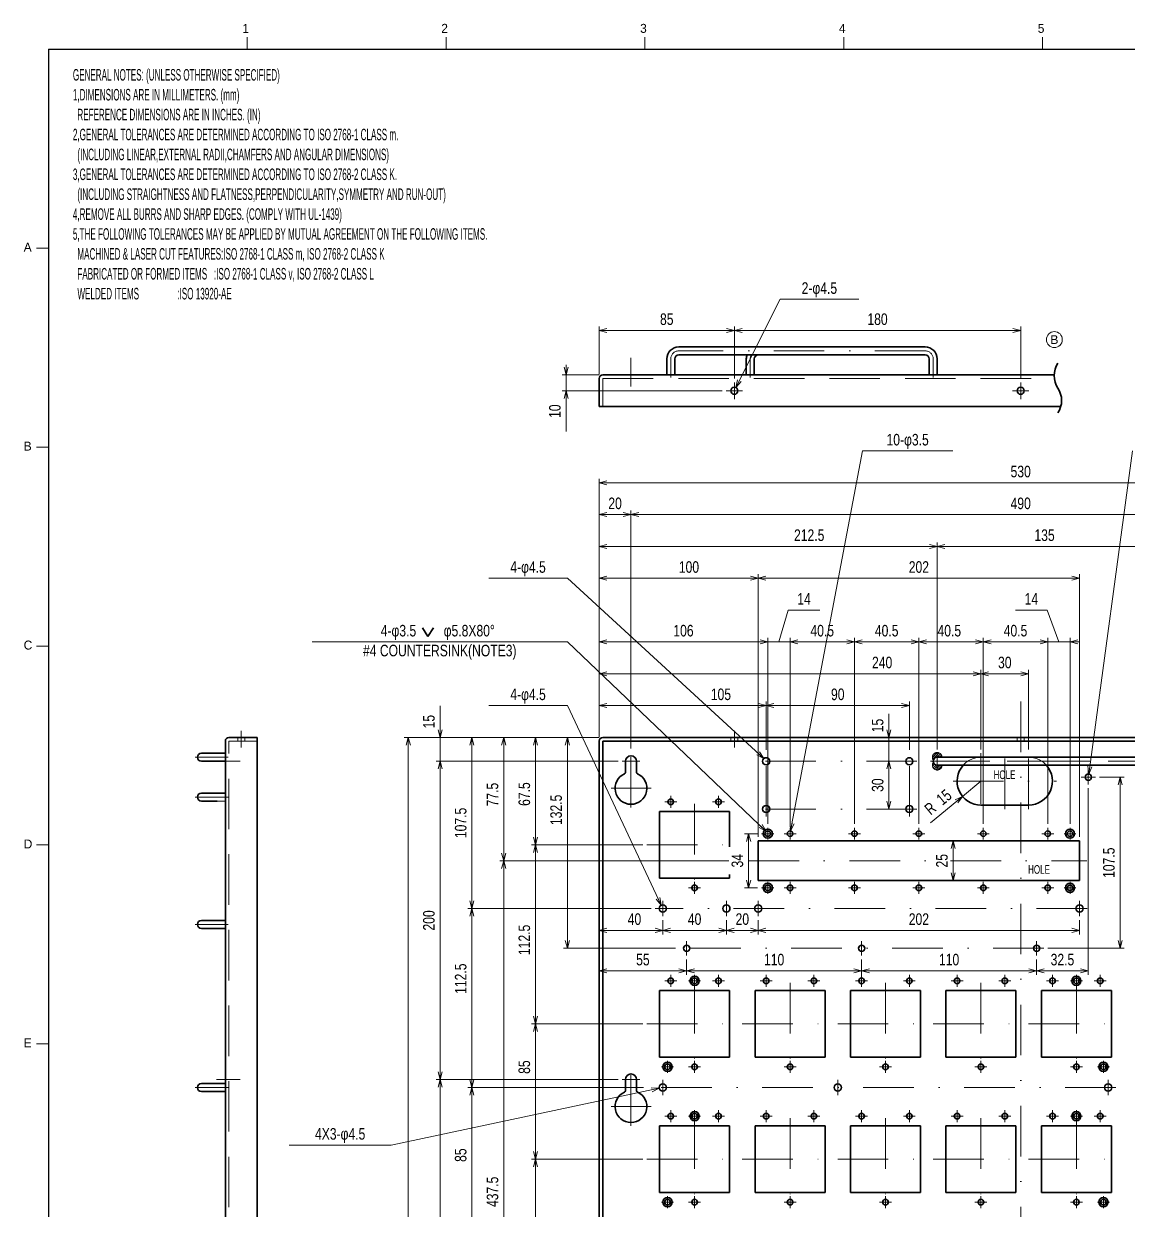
# Model space of a CAD drawing. Header units: millimetres. Extents: x 10 to 832, y 7 to 590.
# Drawn here: x 29.3 to 307.1, y 292.2 to 590.4 of the extents above; entities that cross this region are included whole.
import ezdxf
from ezdxf.enums import TextEntityAlignment as Align

# ---------------------------------------------------------------- set-up
doc = ezdxf.new("R2010")
doc.units = ezdxf.units.MM
for name, pattern in [('DASHDOT', [25.3, 12.7, -6.3, 0, -6.3]), ('DASHED', [19, 12.7, -6.3]), ('DIVIDE', [31.6, 12.7, -6.3, 0, -6.3, 0, -6.3])]:
    doc.linetypes.add(name, pattern=pattern)
for name, color, linetype in [('GR1_02', 7, 'Continuous'), ('GR1_04', 7, 'Continuous'), ('GR1_05', 7, 'Continuous'), ('GR1_13', 7, 'Continuous'), ('GR1_16', 7, 'Continuous'), ('図面枠B6M', 7, 'Continuous')]:
    doc.layers.add(name, color=color, linetype=linetype)
doc.styles.add('HG丸ｺﾞｼｯｸM-PRO', font='')
doc.styles.get('HG丸ｺﾞｼｯｸM-PRO').set_extended_font_data('HG丸ｺﾞｼｯｸM-PRO')

# ---------------------------------------------------------------- blocks, each defined once
blk = doc.blocks.new('BLKF023')
at = {"layer": '図面枠B6M', "color": 4, "linetype": 'Continuous', "lineweight": 13}
for p, q in [((85.5, 587), (85.5, 584)), ((135.5, 587), (135.5, 584)), ((185.5, 587), (185.5, 584)), ((235.5, 587), (235.5, 584)), ((285.5, 587), (285.5, 584)), ((32.5, 534), (35.5, 534)), ((32.5, 484), (35.5, 484)), ((32.5, 434), (35.5, 434)), ((32.5, 384), (35.5, 384)), ((32.5, 334), (35.5, 334))]:
    blk.add_line(p, q, dxfattribs=at)
at = {"layer": '図面枠B6M', "color": 2, "linetype": 'Continuous', "lineweight": 25}
for q in [(35.5, 15), (831.5, 584)]:
    blk.add_line((35.5, 584), q, dxfattribs=at)
at = {"layer": '図面枠B6M', "color": 4, "linetype": 'Continuous', "lineweight": 13, "style": 'HG丸ｺﾞｼｯｸM-PRO'}
for s, width, p in [('1', 1.003994, (84.29, 587.45)), ('2', 1.003994, (134.3, 587.45)), ('3', 1.003994, (184.29, 587.45)), ('4', 1.003994, (234.29, 587.45)), ('5', 1.003994, (284.29, 587.45)), ('A', 1.002405, (29.29, 532.45)), ('B', 1.004704, (29.29, 482.45)), ('C', 1.001214, (29.29, 432.45)), ('D', 1.002334, (29.29, 382.45)), ('E', 1.001589, (29.29, 332.45))]:
    blk.add_text(s, height=2.25, dxfattribs=dict(at, width=width)).set_placement(p, align=Align.BOTTOM_LEFT)
blk = doc.blocks.new('BLKF084')
at = {"layer": 'GR1_04', "color": 3, "linetype": 'Continuous', "lineweight": 35}
for p, q in [((80, 324.04), (74, 324.04)), ((74, 322.04), (80, 322.04))]:
    blk.add_line(p, q, dxfattribs=at)
blk.add_arc((74, 323.04), 1, 90, 270, dxfattribs=at)
blk = doc.blocks.new('BLKF083')
at = {"layer": 'GR1_04', "color": 4, "linetype": 'DASHDOT', "lineweight": 13}
blk.add_line((72.4, 323.04), (80.72, 323.04), dxfattribs=at)
at = {"layer": 'GR1_04', "color": 4, "linetype": 'DASHED', "lineweight": 13}
blk.add_line((80, 324.04), (80, 322.04), dxfattribs=at)
at = {"layer": 'GR1_04', "color": 3, "linetype": 'Continuous', "lineweight": 35}
blk.add_blockref('BLKF084', (0, 0), dxfattribs=at)
blk = doc.blocks.new('BLKF092')
at = {"layer": 'GR1_04', "color": 3, "linetype": 'Continuous', "lineweight": 35}
for p, q in [((80, 407.04), (74, 407.04)), ((74, 405.04), (80, 405.04))]:
    blk.add_line(p, q, dxfattribs=at)
blk.add_arc((74, 406.04), 1, 90, 270, dxfattribs=at)
blk = doc.blocks.new('BLKF091')
at = {"layer": 'GR1_04', "color": 4, "linetype": 'DASHDOT', "lineweight": 13}
blk.add_line((72.4, 406.04), (80.72, 406.04), dxfattribs=at)
at = {"layer": 'GR1_04', "color": 4, "linetype": 'DASHED', "lineweight": 13}
blk.add_line((80, 407.04), (80, 405.04), dxfattribs=at)
at = {"layer": 'GR1_04', "color": 3, "linetype": 'Continuous', "lineweight": 35}
blk.add_blockref('BLKF092', (0, 0), dxfattribs=at)
blk = doc.blocks.new('BLKF100')
at = {"layer": 'GR1_02', "color": 3, "linetype": 'Continuous', "lineweight": 35}
for p, q in [((174, 159.96), (174, 410.12)), ((174.92, 411.04), (385.08, 411.04)), ((174.92, 159.96), (174.92, 410.12)), ((385.08, 410.12), (174.92, 410.12)), ((385.08, 410.12), (385.08, 159.96)), ((386, 159.96), (386, 410.12)), ((385.08, 159.96), (174.92, 159.96)), ((174.92, 159.04), (385.08, 159.04))]:
    blk.add_line(p, q, dxfattribs=at)
at = {"layer": 'GR1_02', "color": 4, "linetype": 'DASHDOT', "lineweight": 13}
for p, q in [((184.2, 245.04), (179.8, 245.04)), ((182, 242.84), (182, 247.24)), ((380.2, 245.04), (375.8, 245.04)), ((378, 242.84), (378, 247.24)), ((182, 162.84), (182, 167.24)), ((378, 162.84), (378, 167.24)), ((184.2, 165.04), (179.8, 165.04)), ((380.2, 165.04), (375.8, 165.04))]:
    blk.add_line(p, q, dxfattribs=at)
at = {"layer": 'GR1_02', "color": 3, "linetype": 'Continuous', "lineweight": 35}
for centre in [(182, 245.04), (378, 245.04), (182, 165.04), (378, 165.04)]:
    blk.add_circle(centre, 1.4, dxfattribs=at)
for centre, start, end in [((174.92, 410.12), 90, 180), ((385.08, 410.12), 0, 90), ((174.92, 159.96), 180, 270), ((385.08, 159.96), 270, 0)]:
    blk.add_arc(centre, 0.92, start, end, dxfattribs=at)
blk = doc.blocks.new('BLKF101')
at = {"layer": 'GR1_02', "color": 3, "linetype": 'Continuous', "lineweight": 35}
for p, q in [((80, 410.12), (80, 159.96)), ((88, 411.04), (80.92, 411.04)), ((88, 159.04), (88, 411.04)), ((88, 159.04), (80.92, 159.04))]:
    blk.add_line(p, q, dxfattribs=at)
at = {"layer": 'GR1_02', "color": 4, "linetype": 'DASHED', "lineweight": 13}
for p, q in [((88, 410.12), (80.92, 410.12)), ((80.92, 159.96), (80.92, 410.12)), ((88, 159.96), (80.92, 159.96))]:
    blk.add_line(p, q, dxfattribs=at)
at = {"layer": 'GR1_02', "color": 4, "linetype": 'DASHDOT', "lineweight": 13}
for p, q in [((77.8, 405.04), (83.72, 405.04)), ((77.8, 325.04), (83.72, 325.04)), ((77.8, 245.04), (83.72, 245.04)), ((77.8, 165.04), (83.72, 165.04))]:
    blk.add_line(p, q, dxfattribs=at)
at = {"layer": 'GR1_02', "color": 3, "linetype": 'Continuous', "lineweight": 35}
for centre, start, end in [((80.92, 410.12), 90, 180), ((80.92, 159.96), 180, 270)]:
    blk.add_arc(centre, 0.92, start, end, dxfattribs=at)
blk = doc.blocks.new('BLKF119')
at = {"layer": 'GR1_02', "color": 4, "linetype": 'DASHED', "lineweight": 13}
blk.add_line((282, 406.04), (270, 406.04), dxfattribs=at)
at = {"layer": 'GR1_02', "color": 3, "linetype": 'Continuous', "lineweight": 35}
blk.add_line((282, 394.04), (270, 394.04), dxfattribs=at)
at = {"layer": 'GR1_02', "color": 4, "linetype": 'DASHED', "lineweight": 13}
for centre, start, end in [((270, 400.04), 90, 138.1897), ((282, 400.04), 41.8103, 90)]:
    blk.add_arc(centre, 6, start, end, dxfattribs=at)
at = {"layer": 'GR1_02', "color": 3, "linetype": 'Continuous', "lineweight": 35}
for centre, start, end in [((270, 400.04), 138.1897, 270), ((282, 400.04), 270, 41.8103)]:
    blk.add_arc(centre, 6, start, end, dxfattribs=at)
blk = doc.blocks.new('BLKF131')
at = {"layer": 'GR1_04', "color": 3, "linetype": 'Continuous', "lineweight": 35}
for p, q in [((80, 397.04), (74, 397.04)), ((74, 395.04), (77.96, 395.04))]:
    blk.add_line(p, q, dxfattribs=at)
at = {"layer": 'GR1_04', "color": 4, "linetype": 'DASHED', "lineweight": 13}
blk.add_line((77.96, 395.04), (80, 395.04), dxfattribs=at)
at = {"layer": 'GR1_04', "color": 3, "linetype": 'Continuous', "lineweight": 35}
blk.add_arc((74, 396.04), 1, 90, 270, dxfattribs=at)
blk = doc.blocks.new('BLKF130')
at = {"layer": 'GR1_04', "color": 4, "linetype": 'DASHED', "lineweight": 13}
blk.add_line((80, 397.04), (80, 395.04), dxfattribs=at)
at = {"layer": 'GR1_04', "color": 4, "linetype": 'DASHDOT', "lineweight": 13}
blk.add_line((72.4, 396.04), (80.72, 396.04), dxfattribs=at)
at = {"layer": 'GR1_04', "color": 3, "linetype": 'Continuous', "lineweight": 35}
blk.add_blockref('BLKF131', (0, 0), dxfattribs=at)
blk = doc.blocks.new('BLKF133')
at = {"layer": 'GR1_04', "color": 3, "linetype": 'Continuous', "lineweight": 35}
for p, q in [((80, 365.04), (74, 365.04)), ((74, 363.04), (80, 363.04))]:
    blk.add_line(p, q, dxfattribs=at)
blk.add_arc((74, 364.04), 1, 90, 270, dxfattribs=at)
blk = doc.blocks.new('BLKF132')
at = {"layer": 'GR1_04', "color": 4, "linetype": 'DASHDOT', "lineweight": 13}
blk.add_line((72.4, 364.04), (80.72, 364.04), dxfattribs=at)
at = {"layer": 'GR1_04', "color": 4, "linetype": 'DASHED', "lineweight": 13}
blk.add_line((80, 365.04), (80, 363.04), dxfattribs=at)
at = {"layer": 'GR1_04', "color": 3, "linetype": 'Continuous', "lineweight": 35}
blk.add_blockref('BLKF133', (0, 0), dxfattribs=at)
blk = doc.blocks.new('BLKF147')
at = {"layer": 'GR1_02', "color": 4, "linetype": 'DASHDOT', "lineweight": 13}
for p, q in [((182, 393.41), (182, 407.24)), ((184.2, 405.04), (179.8, 405.04)), ((177.05, 398.24), (187.08, 398.24))]:
    blk.add_line(p, q, dxfattribs=at)
at = {"layer": 'GR1_02', "color": 3, "linetype": 'Continuous', "lineweight": 35}
for p, q in [((180.6, 405.04), (180.6, 402.25)), ((183.4, 405.04), (183.4, 402.25))]:
    blk.add_line(p, q, dxfattribs=at)
for centre, radius, start, end in [((182, 405.04), 1.4, 0, 180), ((182, 398.24), 4, 114.1477, 65.8523), ((180.2, 402.25), 0.4, 294.1477, 0), ((183.8, 402.25), 0.4, 180, 245.8523)]:
    blk.add_arc(centre, radius, start, end, dxfattribs=at)
blk = doc.blocks.new('BLKF148')
at = {"layer": 'GR1_02', "color": 4, "linetype": 'DASHDOT', "lineweight": 13}
for p, q in [((182, 313.41), (182, 327.24)), ((184.2, 325.04), (179.8, 325.04)), ((177.05, 318.24), (187.08, 318.24))]:
    blk.add_line(p, q, dxfattribs=at)
at = {"layer": 'GR1_02', "color": 3, "linetype": 'Continuous', "lineweight": 35}
for p, q in [((180.6, 325.04), (180.6, 322.25)), ((183.4, 325.04), (183.4, 322.25))]:
    blk.add_line(p, q, dxfattribs=at)
for centre, radius, start, end in [((182, 325.04), 1.4, 0, 180), ((180.2, 322.25), 0.4, 294.1477, 0), ((183.8, 322.25), 0.4, 180, 245.8523), ((182, 318.24), 4, 114.1477, 65.8523)]:
    blk.add_arc(centre, radius, start, end, dxfattribs=at)
blk = doc.blocks.new('BLKF150')
at = {"layer": 'GR1_04', "color": 3, "linetype": 'Continuous', "lineweight": 35}
for p, q in [((313, 406.04), (259, 406.04)), ((259, 404.04), (313, 404.04))]:
    blk.add_line(p, q, dxfattribs=at)
for centre, start, end in [((259, 405.04), 90, 270), ((313, 405.04), 270, 90)]:
    blk.add_arc(centre, 1, start, end, dxfattribs=at)
blk = doc.blocks.new('BLKF202')
at = {"layer": 'GR1_02', "color": 3, "linetype": 'Continuous', "lineweight": 35}
for p, q in [((189.2, 375.64), (189.2, 392.44)), ((189.2, 392.44), (206.8, 392.44)), ((206.8, 383.5), (206.8, 392.44)), ((206.8, 375.64), (206.8, 376.58)), ((189.2, 375.64), (206.8, 375.64))]:
    blk.add_line(p, q, dxfattribs=at)
blk = doc.blocks.new('BLKF203')
at = {"layer": 'GR1_02', "color": 3, "linetype": 'Continuous', "lineweight": 35}
for p, q in [((214, 385.04), (294.8, 385.04)), ((214, 375.04), (214, 385.04)), ((294.8, 385.04), (294.8, 375.04)), ((214, 375.04), (294.8, 375.04))]:
    blk.add_line(p, q, dxfattribs=at)
blk = doc.blocks.new('BLKF204')
at = {"layer": 'GR1_02', "color": 3, "linetype": 'Continuous', "lineweight": 35}
for p, q in [((189.2, 330.64), (189.2, 347.44)), ((189.2, 347.44), (206.8, 347.44)), ((206.8, 330.64), (206.8, 347.44)), ((189.2, 330.64), (206.8, 330.64))]:
    blk.add_line(p, q, dxfattribs=at)
blk = doc.blocks.new('BLKF205')
at = {"layer": 'GR1_02', "color": 3, "linetype": 'Continuous', "lineweight": 35}
for p, q in [((213.2, 330.64), (213.2, 347.44)), ((213.2, 347.44), (230.8, 347.44)), ((230.8, 330.64), (230.8, 347.44)), ((213.2, 330.64), (230.8, 330.64))]:
    blk.add_line(p, q, dxfattribs=at)
blk = doc.blocks.new('BLKF206')
at = {"layer": 'GR1_02', "color": 3, "linetype": 'Continuous', "lineweight": 35}
for p, q in [((237.2, 330.64), (237.2, 347.44)), ((237.2, 347.44), (254.8, 347.44)), ((254.8, 330.64), (254.8, 347.44)), ((237.2, 330.64), (254.8, 330.64))]:
    blk.add_line(p, q, dxfattribs=at)
blk = doc.blocks.new('BLKF207')
at = {"layer": 'GR1_02', "color": 3, "linetype": 'Continuous', "lineweight": 35}
for p, q in [((261.2, 330.64), (261.2, 347.44)), ((261.2, 347.44), (278.8, 347.44)), ((278.8, 330.64), (278.8, 347.44)), ((261.2, 330.64), (278.8, 330.64))]:
    blk.add_line(p, q, dxfattribs=at)
blk = doc.blocks.new('BLKF208')
at = {"layer": 'GR1_02', "color": 3, "linetype": 'Continuous', "lineweight": 35}
for p, q in [((285.2, 330.64), (285.2, 347.44)), ((285.2, 347.44), (302.8, 347.44)), ((302.8, 330.64), (302.8, 347.44)), ((285.2, 330.64), (302.8, 330.64))]:
    blk.add_line(p, q, dxfattribs=at)
blk = doc.blocks.new('BLKF209')
at = {"layer": 'GR1_02', "color": 3, "linetype": 'Continuous', "lineweight": 35}
for p, q in [((189.2, 296.64), (189.2, 313.44)), ((189.2, 313.44), (206.8, 313.44)), ((206.8, 296.64), (206.8, 313.44)), ((189.2, 296.64), (206.8, 296.64))]:
    blk.add_line(p, q, dxfattribs=at)
blk = doc.blocks.new('BLKF210')
at = {"layer": 'GR1_02', "color": 3, "linetype": 'Continuous', "lineweight": 35}
for p, q in [((213.2, 296.64), (213.2, 313.44)), ((213.2, 313.44), (230.8, 313.44)), ((230.8, 296.64), (230.8, 313.44)), ((213.2, 296.64), (230.8, 296.64))]:
    blk.add_line(p, q, dxfattribs=at)
blk = doc.blocks.new('BLKF211')
at = {"layer": 'GR1_02', "color": 3, "linetype": 'Continuous', "lineweight": 35}
for p, q in [((237.2, 296.64), (237.2, 313.44)), ((237.2, 313.44), (254.8, 313.44)), ((254.8, 296.64), (254.8, 313.44)), ((237.2, 296.64), (254.8, 296.64))]:
    blk.add_line(p, q, dxfattribs=at)
blk = doc.blocks.new('BLKF212')
at = {"layer": 'GR1_02', "color": 3, "linetype": 'Continuous', "lineweight": 35}
for p, q in [((261.2, 296.64), (261.2, 313.44)), ((261.2, 313.44), (278.8, 313.44)), ((278.8, 296.64), (278.8, 313.44)), ((261.2, 296.64), (278.8, 296.64))]:
    blk.add_line(p, q, dxfattribs=at)
blk = doc.blocks.new('BLKF213')
at = {"layer": 'GR1_02', "color": 3, "linetype": 'Continuous', "lineweight": 35}
for p, q in [((285.2, 296.64), (285.2, 313.44)), ((285.2, 313.44), (302.8, 313.44)), ((302.8, 296.64), (302.8, 313.44)), ((285.2, 296.64), (302.8, 296.64))]:
    blk.add_line(p, q, dxfattribs=at)
blk = doc.blocks.new('FXTIP_ARROW_S')
at = {"color": 0, "linetype": 'Continuous', "lineweight": -2}
for q in [(-1, 0), (-0.97, 0.26), (-0.97, -0.26)]:
    blk.add_line((0, 0), q, dxfattribs=at)
blk = doc.blocks.new('FXTIP_ARROW_E')
at = {"color": 0, "linetype": 'Continuous', "lineweight": -2}
for q in [(-1, 0), (-0.97, 0.26), (-0.97, -0.26)]:
    blk.add_line((0, 0), q, dxfattribs=at)
blk = doc.blocks.new('BLKF260')
at = {"layer": 'GR1_02', "color": 4, "linetype": 'DASHDOT', "lineweight": 13}
for p, q in [((182, 506.44), (182, 499.23)), ((210.08, 498.17), (205.92, 498.17)), ((208, 500.25), (208, 496.09)), ((282.08, 498.17), (277.92, 498.17)), ((280, 500.25), (280, 496.09))]:
    blk.add_line(p, q, dxfattribs=at)
at = {"layer": 'GR1_02', "color": 3, "linetype": 'Continuous', "lineweight": 35}
for p, q in [((174, 501.25), (174, 494.17)), ((174.92, 502.17), (288.4, 502.17)), ((174, 494.17), (290.06, 494.17))]:
    blk.add_line(p, q, dxfattribs=at)
at = {"layer": 'GR1_02', "color": 4, "linetype": 'DASHED', "lineweight": 13}
for q in [(174.92, 494.17), (288.44, 501.25)]:
    blk.add_line((174.92, 501.25), q, dxfattribs=at)
at = {"layer": 'GR1_02', "color": 3, "linetype": 'Continuous', "lineweight": 35}
for centre in [(208, 498.17), (280, 498.17)]:
    blk.add_circle(centre, 0.9, dxfattribs=at)
blk.add_arc((174.92, 501.25), 0.92, 90, 180, dxfattribs=at)
blk = doc.blocks.new('BLKF261')
at = {"layer": 'GR1_05', "color": 4, "linetype": 'Continuous', "lineweight": 13}
blk.add_circle((288.47, 511.02), 2, dxfattribs=at)
at = {"layer": 'GR1_05', "color": 4, "linetype": 'Continuous', "lineweight": 13, "style": 'HG丸ｺﾞｼｯｸM-PRO', "width": 1.04272}
blk.add_text('B', height=2.18, rotation=360, dxfattribs=at).set_placement((288.47, 511.02), align=Align.MIDDLE_CENTER)
blk = doc.blocks.new('BLKF267')
at = {"layer": 'GR1_02', "color": 3, "linetype": 'Continuous', "lineweight": 35}
for p, q in [((194, 509.17), (256, 509.17)), ((194, 507.17), (256, 507.17)), ((191, 502.17), (191, 506.17)), ((193, 502.17), (193, 506.17)), ((257, 506.17), (257, 502.17)), ((259, 506.18), (259, 502.17)), ((193, 502.17), (191, 502.17)), ((259, 502.17), (257, 502.17))]:
    blk.add_line(p, q, dxfattribs=at)
blk = doc.blocks.new('BLKF266')
at = {"layer": 'GR1_02', "color": 4, "linetype": 'DASHDOT', "lineweight": 13}
for p, q in [((256, 508.17), (194, 508.17)), ((192, 501.53), (192, 506.17)), ((258, 506.17), (258, 501.53))]:
    blk.add_line(p, q, dxfattribs=at)
at = {"layer": 'GR1_02', "color": 3, "linetype": 'Continuous', "lineweight": 35}
for centre, radius, start, end in [((194, 506.17), 3, 90, 180), ((194, 506.17), 1, 90, 180), ((256, 506.17), 3, 0, 90), ((256, 506.17), 1, 0, 90)]:
    blk.add_arc(centre, radius, start, end, dxfattribs=at)
at = {"layer": 'GR1_02', "color": 4, "linetype": 'DASHDOT', "lineweight": 13}
for centre, start, end in [((194, 506.17), 90, 180), ((256, 506.17), 0, 90)]:
    blk.add_arc(centre, 2, start, end, dxfattribs=at)
at = {"layer": 'GR1_02', "color": 3, "linetype": 'Continuous', "lineweight": 35}
blk.add_blockref('BLKF267', (0, 0), dxfattribs=at)
blk = doc.blocks.new('BLKF269')
at = {"layer": 'GR1_02', "color": 3, "linetype": 'Continuous', "lineweight": 35}
for p, q in [((211, 502.17), (211, 506.17)), ((213, 502.17), (213, 506.17)), ((213, 502.17), (211, 502.17))]:
    blk.add_line(p, q, dxfattribs=at)
blk = doc.blocks.new('BLKF268')
at = {"layer": 'GR1_02', "color": 4, "linetype": 'DASHDOT', "lineweight": 13}
blk.add_line((212, 501.53), (212, 506.17), dxfattribs=at)
at = {"layer": 'GR1_02', "color": 3, "linetype": 'Continuous', "lineweight": 35}
for radius, start in [(3, 160.5288), (1, 90)]:
    blk.add_arc((214, 506.17), radius, start, 180, dxfattribs=at)
at = {"layer": 'GR1_02', "color": 4, "linetype": 'DASHDOT', "lineweight": 13}
blk.add_arc((214, 506.17), 2, 150, 180, dxfattribs=at)
at = {"layer": 'GR1_02', "color": 3, "linetype": 'Continuous', "lineweight": 35}
blk.add_blockref('BLKF269', (0, 0), dxfattribs=at)

msp = doc.modelspace()

# ---------------------------------------------------------------- hatches: boundary and pattern name
at = {"layer": 'GR1_13', "linetype": 'DIVIDE', "lineweight": 13}
h = msp.add_hatch(dxfattribs=at)
h.set_pattern_fill('_USER', color=4, scale=0.4, angle=45, style=0, pattern_type=0)
h.set_pattern_definition([(45, (0, 0), (-0.2828427, 0.2828427), [])])
edge = h.paths.add_edge_path(flags=0)
edge.add_arc((259, 404.04), 1.2, 143.1301, 360)
edge.add_line((260.2, 404.04), (259, 404.04))
edge.add_arc((259, 405.04), 1, 196.2602, 270, ccw=False)
edge = h.paths.add_edge_path(flags=0)
edge.add_arc((259, 406.04), 1.2, 0, 216.8699, ccw=False)
edge.add_line((260.2, 406.04), (259, 406.04))
edge.add_arc((259, 405.04), 1, 90, 163.7398)

# ---------------------------------------------------------------- linework, layer by layer
at = {"layer": 'GR1_02', "color": 4, "linetype": 'DASHDOT', "lineweight": 13}
for p, q in [((280, 420.04), (280, 236.64)), ((280, 420.04), (280, 236.64)), ((84, 408.5), (84, 412.66)), ((208, 408.5), (208, 412.66)), ((216, 391.14), (216, 406.94)), ((252, 391.14), (252, 406.94)), ((270, 407.04), (270, 393.04)), ((276, 393.04), (276, 407.04)), ((282, 393.04), (282, 407.04)), ((253.9, 405.04), (214.1, 405.04)), ((297, 399.24), (297, 402.84)), ((263, 400.04), (289, 400.04)), ((298.8, 401.04), (295.2, 401.04)), ((193.5, 394.84), (190.5, 394.84)), ((192, 393.34), (192, 396.34)), ((198, 394.34), (198, 374.74)), ((205.5, 394.84), (202.5, 394.84)), ((204, 393.34), (204, 396.34)), ((253.9, 393.04), (214.1, 393.04)), ((216.4, 385.34), (216.4, 388.34)), ((222, 385.34), (222, 388.34)), ((238.2, 385.34), (238.2, 388.34)), ((254.4, 385.34), (254.4, 388.34)), ((270.6, 385.34), (270.6, 388.34)), ((286.8, 385.34), (286.8, 388.34)), ((292.4, 385.34), (292.4, 388.34)), ((217.9, 386.84), (214.8, 386.84)), ((223.5, 386.84), (220.5, 386.84)), ((239.7, 386.84), (236.7, 386.84)), ((255.9, 386.84), (252.9, 386.84)), ((272.1, 386.84), (269.1, 386.84)), ((288.3, 386.84), (285.3, 386.84)), ((293.9, 386.84), (290.9, 386.84)), ((186, 384.04), (210, 384.04)), ((211.58, 380.04), (296.63, 380.04)), ((199.5, 373.24), (196.5, 373.24)), ((198, 371.74), (198, 374.74)), ((217.9, 373.24), (214.8, 373.24)), ((216.4, 371.74), (216.4, 374.74)), ((223.5, 373.24), (220.5, 373.24)), ((222, 371.74), (222, 374.74)), ((239.7, 373.24), (236.7, 373.24)), ((238.2, 371.74), (238.2, 374.74)), ((255.9, 373.24), (252.9, 373.24)), ((254.4, 371.74), (254.4, 374.74)), ((272.1, 373.24), (269.1, 373.24)), ((270.6, 371.74), (270.6, 374.74)), ((288.3, 373.24), (285.3, 373.24)), ((286.8, 371.74), (286.8, 374.74)), ((293.9, 373.24), (290.9, 373.24)), ((292.4, 371.74), (292.4, 374.74)), ((190, 366.14), (190, 369.94)), ((206, 366.14), (206, 369.94)), ((214, 366.14), (214, 369.94)), ((294.8, 366.14), (294.8, 369.94)), ((296.7, 368.04), (188.1, 368.04)), ((285.8, 358.04), (194.2, 358.04)), ((196, 356.24), (196, 359.84)), ((240, 356.24), (240, 359.84)), ((284, 356.24), (284, 359.84)), ((193.5, 349.84), (190.5, 349.84)), ((192, 348.34), (192, 351.34)), ((199.5, 349.84), (196.5, 349.84)), ((198, 348.34), (198, 351.34)), ((198, 349.34), (198, 329.74)), ((205.5, 349.84), (202.5, 349.84)), ((204, 348.34), (204, 351.34)), ((217.5, 349.84), (214.5, 349.84)), ((216, 348.34), (216, 351.34)), ((222, 349.34), (222, 329.74)), ((229.5, 349.84), (226.5, 349.84)), ((228, 348.34), (228, 351.34)), ((241.5, 349.84), (238.5, 349.84)), ((240, 348.34), (240, 351.34)), ((246, 349.34), (246, 329.74)), ((253.5, 349.84), (250.5, 349.84)), ((252, 348.34), (252, 351.34)), ((265.5, 349.84), (262.5, 349.84)), ((264, 348.34), (264, 351.34)), ((270, 349.34), (270, 329.74)), ((277.5, 349.84), (274.5, 349.84)), ((276, 348.34), (276, 351.34)), ((289.5, 349.84), (286.5, 349.84)), ((288, 348.34), (288, 351.34)), ((295.5, 349.84), (292.5, 349.84)), ((294, 348.34), (294, 351.34)), ((294, 349.34), (294, 329.74)), ((301.5, 349.84), (298.5, 349.84)), ((300, 348.34), (300, 351.34)), ((186, 339.04), (210, 339.04)), ((210, 339.04), (234, 339.04)), ((234, 339.04), (258, 339.04)), ((258, 339.04), (282, 339.04)), ((282, 339.04), (306, 339.04)), ((192.7, 328.24), (189.7, 328.24)), ((191.2, 326.74), (191.2, 329.74)), ((199.5, 328.24), (196.5, 328.24)), ((198, 326.74), (198, 329.74)), ((223.5, 328.24), (220.5, 328.24)), ((222, 326.74), (222, 329.74)), ((247.5, 328.24), (244.5, 328.24)), ((246, 326.74), (246, 329.74)), ((271.5, 328.24), (268.5, 328.24)), ((270, 326.74), (270, 329.74)), ((295.5, 328.24), (292.5, 328.24)), ((294, 326.74), (294, 329.74)), ((302.3, 328.24), (299.3, 328.24)), ((300.8, 326.74), (300.8, 329.74)), ((303.9, 323.04), (185.9, 323.04)), ((190, 321.14), (190, 324.94)), ((234, 321.14), (234, 324.94)), ((302, 321.14), (302, 324.94)), ((192, 314.34), (192, 317.34)), ((198, 314.34), (198, 317.34)), ((204, 314.34), (204, 317.34)), ((216, 314.34), (216, 317.34)), ((228, 314.34), (228, 317.34)), ((240, 314.34), (240, 317.34)), ((252, 314.34), (252, 317.34)), ((264, 314.34), (264, 317.34)), ((276, 314.34), (276, 317.34)), ((288, 314.34), (288, 317.34)), ((294, 314.34), (294, 317.34)), ((300, 314.34), (300, 317.34)), ((193.5, 315.84), (190.5, 315.84)), ((199.5, 315.84), (196.5, 315.84)), ((198, 315.34), (198, 295.74)), ((205.5, 315.84), (202.5, 315.84)), ((217.5, 315.84), (214.5, 315.84)), ((222, 315.34), (222, 295.74)), ((229.5, 315.84), (226.5, 315.84)), ((241.5, 315.84), (238.5, 315.84)), ((246, 315.34), (246, 295.74)), ((253.5, 315.84), (250.5, 315.84)), ((265.5, 315.84), (262.5, 315.84)), ((270, 315.34), (270, 295.74)), ((277.5, 315.84), (274.5, 315.84)), ((289.5, 315.84), (286.5, 315.84)), ((295.5, 315.84), (292.5, 315.84)), ((294, 315.34), (294, 295.74)), ((301.5, 315.84), (298.5, 315.84)), ((186, 305.04), (210, 305.04)), ((210, 305.04), (234, 305.04)), ((234, 305.04), (258, 305.04)), ((258, 305.04), (282, 305.04)), ((282, 305.04), (306, 305.04)), ((191.2, 292.74), (191.2, 295.74)), ((198, 292.74), (198, 295.74)), ((222, 292.74), (222, 295.74)), ((246, 292.74), (246, 295.74)), ((270, 292.74), (270, 295.74)), ((294, 292.74), (294, 295.74)), ((300.8, 292.74), (300.8, 295.74)), ((192.7, 294.24), (189.7, 294.24)), ((199.5, 294.24), (196.5, 294.24)), ((223.5, 294.24), (220.5, 294.24)), ((247.5, 294.24), (244.5, 294.24)), ((271.5, 294.24), (268.5, 294.24)), ((295.5, 294.24), (292.5, 294.24)), ((302.3, 294.24), (299.3, 294.24))]:
    msp.add_line(p, q, dxfattribs=at)
at = {"layer": 'GR1_02', "color": 4, "linetype": 'DASHED', "lineweight": 13}
for p, q in [((83.1, 411.04), (83.1, 410.12)), ((84.9, 411.04), (84.9, 410.12)), ((207.1, 411.04), (207.1, 410.12)), ((208.9, 411.04), (208.9, 410.12)), ((279.1, 411.04), (279.1, 410.12)), ((280.9, 411.04), (280.9, 410.12))]:
    msp.add_line(p, q, dxfattribs=at)
at = {"layer": 'GR1_02', "color": 3, "linetype": 'Continuous', "lineweight": 35}
for centre, radius in [((216, 405.04), 0.9), ((252, 405.04), 0.9), ((297, 401.04), 0.8), ((192, 394.84), 0.7), ((204, 394.84), 0.7), ((216, 393.04), 0.9), ((252, 393.04), 0.9), ((216.4, 386.84), 1.16), ((292.4, 386.84), 1.16), ((216.4, 386.84), 0.7), ((222, 386.84), 0.7), ((238.2, 386.84), 0.7), ((254.4, 386.84), 0.7), ((270.6, 386.84), 0.7), ((286.8, 386.84), 0.7), ((292.4, 386.84), 0.7), ((198, 373.24), 0.7), ((216.4, 373.24), 1.16), ((216.4, 373.24), 0.7), ((222, 373.24), 0.7), ((238.2, 373.24), 0.7), ((254.4, 373.24), 0.7), ((270.6, 373.24), 0.7), ((286.8, 373.24), 0.7), ((292.4, 373.24), 1.16), ((292.4, 373.24), 0.7), ((190, 368.04), 0.9), ((206, 368.04), 0.9), ((214, 368.04), 0.9), ((294.8, 368.04), 0.9), ((196, 358.04), 0.8), ((240, 358.04), 0.8), ((284, 358.04), 0.8), ((192, 349.84), 0.7), ((198, 349.84), 1.16), ((198, 349.84), 0.7), ((204, 349.84), 0.7), ((216, 349.84), 0.7), ((228, 349.84), 0.7), ((240, 349.84), 0.7), ((252, 349.84), 0.7), ((264, 349.84), 0.7), ((276, 349.84), 0.7), ((288, 349.84), 0.7), ((294, 349.84), 1.16), ((294, 349.84), 0.7), ((300, 349.84), 0.7), ((191.2, 328.24), 1.16), ((191.2, 328.24), 0.7), ((198, 328.24), 0.7), ((222, 328.24), 0.7), ((246, 328.24), 0.7), ((270, 328.24), 0.7), ((294, 328.24), 0.7), ((300.8, 328.24), 1.16), ((300.8, 328.24), 0.7), ((190, 323.04), 0.9), ((234, 323.04), 0.9), ((302, 323.04), 0.9), ((192, 315.84), 0.7), ((198, 315.84), 1.16), ((198, 315.84), 0.7), ((204, 315.84), 0.7), ((216, 315.84), 0.7), ((228, 315.84), 0.7), ((240, 315.84), 0.7), ((252, 315.84), 0.7), ((264, 315.84), 0.7), ((276, 315.84), 0.7), ((288, 315.84), 0.7), ((294, 315.84), 1.16), ((294, 315.84), 0.7), ((300, 315.84), 0.7), ((191.2, 294.24), 1.16), ((300.8, 294.24), 1.16), ((191.2, 294.24), 0.7), ((198, 294.24), 0.7), ((222, 294.24), 0.7), ((246, 294.24), 0.7), ((270, 294.24), 0.7), ((294, 294.24), 0.7), ((300.8, 294.24), 0.7)]:
    msp.add_circle(centre, radius, dxfattribs=at)
for centre, start, end in [((294.08, 501.96), 146.6015, 213.3985), ((284.6, 495.71), 326.6015, 33.3985)]:
    msp.add_arc(centre, 5.68, start, end, dxfattribs=at)
at = {"layer": 'GR1_04', "color": 4, "linetype": 'DASHDOT', "lineweight": 13}
for p, q in [((259, 403.04), (259, 407.04)), ((314.7, 405.04), (257.3, 405.04))]:
    msp.add_line(p, q, dxfattribs=at)
at = {"layer": 'GR1_13', "color": 4, "linetype": 'DIVIDE', "lineweight": 13}
for centre, start, end in [((259, 406.04), 360, 216.8699), ((259, 404.04), 143.1301, 360)]:
    msp.add_arc(centre, 1.2, start, end, dxfattribs=at)
at = {"layer": 'GR1_16', "color": 4, "linetype": 'Continuous', "lineweight": 13}
for p, q in [((208.4, 498.98), (219.5, 521.15)), ((219.5, 521.15), (239.26, 521.15)), ((174, 502.25), (174, 514.33)), ((174, 513.33), (208, 513.33)), ((208, 501.25), (208, 514.33)), ((208, 513.33), (280, 513.33)), ((280, 501.25), (280, 514.33)), ((165.68, 502.17), (165.68, 504.67)), ((173.92, 502.17), (164.68, 502.17)), ((165.68, 498.17), (165.68, 502.17)), ((204.92, 498.17), (164.68, 498.17)), ((165.68, 487.9), (165.68, 498.17)), ((222.15, 387.52), (240.21, 483.04)), ((240.21, 483.04), (262.93, 483.04)), ((297.11, 401.83), (308.11, 483.04)), ((174, 411.12), (174, 476.04)), ((174, 475.04), (386, 475.04)), ((174, 411.12), (174, 468.04)), ((174, 467.04), (182, 467.04)), ((182, 408.24), (182, 468.04)), ((182, 467.04), (378, 467.04)), ((174, 411.12), (174, 460.04)), ((259, 408.04), (259, 460.04)), ((174, 459.04), (259, 459.04)), ((259, 459.04), (313, 459.04)), ((166, 451.04), (146.24, 451.04)), ((215.42, 405.73), (166, 451.04)), ((174, 411.12), (174, 452.04)), ((174, 451.04), (214, 451.04)), ((214, 386.04), (214, 452.04)), ((214, 451.04), (294.8, 451.04)), ((294.8, 386.04), (294.8, 452.04)), ((219.2, 435.04), (221.57, 443.04)), ((221.57, 443.04), (229.49, 443.04)), ((286.65, 443.04), (278.73, 443.04)), ((289.6, 435.04), (286.65, 443.04)), ((174, 411.12), (174, 436.04)), ((216.4, 389.34), (216.4, 436.04)), ((222, 389.34), (222, 436.04)), ((238.2, 389.34), (238.2, 436.04)), ((254.4, 389.34), (254.4, 436.04)), ((270.6, 389.34), (270.6, 436.04)), ((286.8, 389.34), (286.8, 436.04)), ((292.4, 389.34), (292.4, 436.04)), ((166, 435.04), (101.84, 435.04)), ((216, 387.42), (166, 435.04)), ((174, 435.04), (216.4, 435.04)), ((216.4, 435.04), (222, 435.04)), ((222, 435.04), (238.2, 435.04)), ((238.2, 435.04), (254.4, 435.04)), ((254.4, 435.04), (270.6, 435.04)), ((270.6, 435.04), (286.8, 435.04)), ((286.8, 435.04), (292.4, 435.04)), ((292.4, 435.04), (294.9, 435.04)), ((174, 411.12), (174, 428.04)), ((174, 427.04), (270, 427.04)), ((270, 408.04), (270, 428.04)), ((270, 427.04), (282, 427.04)), ((282, 408.04), (282, 428.04)), ((134, 411.04), (134, 418.96)), ((166, 419.04), (146.24, 419.04)), ((189.62, 368.85), (166, 419.04)), ((174, 411.12), (174, 420.04)), ((174, 419.04), (216, 419.04)), ((216, 407.94), (216, 420.04)), ((216, 419.04), (252, 419.04)), ((252, 407.94), (252, 420.04)), ((246.85, 411.04), (246.85, 417)), ((173.92, 411.04), (125, 411.04)), ((126, 159.04), (126, 411.04)), ((173.92, 411.04), (133, 411.04)), ((134, 405.04), (134, 411.04)), ((173.92, 411.04), (141, 411.04)), ((142, 368.04), (142, 411.04)), ((173.92, 411.04), (149, 411.04)), ((150, 380.04), (150, 411.04)), ((173.92, 411.04), (157, 411.04)), ((158, 384.04), (158, 411.04)), ((173.92, 411.04), (165, 411.04)), ((166, 358.04), (166, 411.04)), ((246.85, 405.04), (246.85, 411.04)), ((178.8, 405.04), (133, 405.04)), ((134, 325.04), (134, 405.04)), ((246.85, 393.04), (246.85, 405.04)), ((265.37, 396.22), (270, 400.04)), ((299.8, 401.04), (306, 401.04)), ((305, 358.04), (305, 401.04)), ((297, 398.24), (297, 351.37)), ((265.37, 396.22), (257.35, 389.59)), ((213.8, 386.84), (210.58, 386.84)), ((211.58, 373.24), (211.58, 386.84)), ((263.01, 375.04), (263.01, 385.04)), ((185, 384.04), (157, 384.04)), ((158, 339.04), (158, 384.04)), ((206.58, 380.04), (149, 380.04)), ((150, 205.04), (150, 380.04)), ((213.8, 373.24), (210.58, 373.24)), ((187.1, 368.04), (141, 368.04)), ((142, 323.04), (142, 368.04)), ((190, 365.14), (190, 361.54)), ((206, 365.14), (206, 361.54)), ((214, 365.14), (214, 361.54)), ((294.8, 365.14), (294.8, 361.54)), ((174, 362.54), (190, 362.54)), ((190, 362.54), (206, 362.54)), ((206, 362.54), (214, 362.54)), ((214, 362.54), (294.8, 362.54)), ((193.2, 358.04), (165, 358.04)), ((286.8, 358.04), (306, 358.04)), ((196, 355.24), (196, 351.37)), ((240, 355.24), (240, 351.37)), ((284, 355.24), (284, 351.37)), ((174, 352.37), (196, 352.37)), ((196, 352.37), (240, 352.37)), ((240, 352.37), (284, 352.37)), ((284, 352.37), (297, 352.37)), ((185, 339.04), (157, 339.04)), ((158, 305.04), (158, 339.04)), ((189.12, 322.88), (121.71, 308.57)), ((178.8, 325.04), (133, 325.04)), ((134, 245.04), (134, 325.04)), ((185.11, 323.04), (141, 323.04)), ((142, 289.04), (142, 323.04)), ((121.71, 308.57), (96.03, 308.57)), ((185, 305.04), (157, 305.04)), ((158, 271.04), (158, 305.04))]:
    msp.add_line(p, q, dxfattribs=at)
at = {"layer": 'GR1_16', "color": 3, "linetype": 'Continuous', "lineweight": 35}
for p, q in [((129.57, 438.61), (130.94, 436.36)), ((130.94, 436.36), (132.32, 438.61))]:
    msp.add_line(p, q, dxfattribs=at)
at = {"layer": 'GR1_16', "color": 4, "linetype": 'DASHDOT', "lineweight": 13}
msp.add_line((323, 405.04), (257.3, 405.04), dxfattribs=at)

# ---------------------------------------------------------------- block references
at = {"layer": 'GR1_02', "color": 3, "linetype": 'DASHDOT', "lineweight": 13}
msp.add_blockref('BLKF266', (0, 0), dxfattribs=at)
at = {"layer": 'GR1_02', "color": 3, "linetype": 'Continuous', "lineweight": 35}
for name in ['BLKF268', 'BLKF100', 'BLKF147', 'BLKF202', 'BLKF203', 'BLKF204', 'BLKF205', 'BLKF206', 'BLKF207', 'BLKF208', 'BLKF148', 'BLKF209', 'BLKF210', 'BLKF211', 'BLKF212', 'BLKF213']:
    msp.add_blockref(name, (0, 0), dxfattribs=at)
at = {"layer": 'GR1_02', "color": 4, "linetype": 'Continuous', "lineweight": 13}
for name in ['BLKF260', 'BLKF101']:
    msp.add_blockref(name, (0, 0), dxfattribs=at)
at = {"layer": 'GR1_02', "color": 3, "linetype": 'DASHED', "lineweight": 13}
msp.add_blockref('BLKF119', (0, 0), dxfattribs=at)
at = {"layer": 'GR1_04', "color": 4, "linetype": 'DASHED', "lineweight": 13}
for name in ['BLKF091', 'BLKF130', 'BLKF132', 'BLKF083']:
    msp.add_blockref(name, (0, 0), dxfattribs=at)
at = {"layer": 'GR1_04', "color": 3, "linetype": 'Continuous', "lineweight": 35}
msp.add_blockref('BLKF150', (0, 0), dxfattribs=at)
at = {"layer": 'GR1_05', "color": 4, "linetype": 'Continuous', "lineweight": 13}
msp.add_blockref('BLKF261', (0, 0), dxfattribs=at)
at = {"layer": 'GR1_16', "color": 4, "linetype": 'Continuous', "lineweight": 13, "xscale": 2, "yscale": 2}
for name, p, rotation in [('FXTIP_ARROW_S', (174, 513.33), 180), ('FXTIP_ARROW_E', (208, 513.33), 360), ('FXTIP_ARROW_S', (208, 513.33), 180), ('FXTIP_ARROW_E', (280, 513.33), 360), ('FXTIP_ARROW_S', (165.68, 502.17), 270), ('FXTIP_ARROW_E', (165.68, 498.17), 90), ('FXTIP_ARROW_S', (208.4, 498.98), 243.4154415980867), ('FXTIP_ARROW_S', (174, 475.04), 180), ('FXTIP_ARROW_S', (174, 467.04), 180), ('FXTIP_ARROW_E', (182, 467.04), 360), ('FXTIP_ARROW_S', (182, 467.04), 180), ('FXTIP_ARROW_S', (174, 459.04), 180), ('FXTIP_ARROW_E', (259, 459.04), 360), ('FXTIP_ARROW_S', (259, 459.04), 180), ('FXTIP_ARROW_S', (174, 451.04), 180), ('FXTIP_ARROW_E', (214, 451.04), 360), ('FXTIP_ARROW_S', (214, 451.04), 180), ('FXTIP_ARROW_E', (294.8, 451.04), 360), ('FXTIP_ARROW_S', (174, 435.04), 180), ('FXTIP_ARROW_E', (216.4, 435.04), 360), ('FXTIP_ARROW_S', (222, 435.04), 180), ('FXTIP_ARROW_E', (238.2, 435.04), 360), ('FXTIP_ARROW_S', (238.2, 435.04), 180), ('FXTIP_ARROW_E', (254.4, 435.04), 360), ('FXTIP_ARROW_S', (254.4, 435.04), 180), ('FXTIP_ARROW_E', (270.6, 435.04), 360), ('FXTIP_ARROW_S', (270.6, 435.04), 180), ('FXTIP_ARROW_E', (286.8, 435.04), 360), ('FXTIP_ARROW_S', (292.4, 435.04), 180), ('FXTIP_ARROW_S', (174, 427.04), 180), ('FXTIP_ARROW_E', (270, 427.04), 360), ('FXTIP_ARROW_S', (270, 427.04), 180), ('FXTIP_ARROW_E', (282, 427.04), 360), ('FXTIP_ARROW_S', (174, 419.04), 180), ('FXTIP_ARROW_E', (216, 419.04), 360), ('FXTIP_ARROW_S', (216, 419.04), 180), ('FXTIP_ARROW_E', (252, 419.04), 360), ('FXTIP_ARROW_S', (134, 411.04), 270), ('FXTIP_ARROW_S', (246.85, 411.04), 270), ('FXTIP_ARROW_E', (126, 411.04), 90), ('FXTIP_ARROW_E', (142, 411.04), 90), ('FXTIP_ARROW_E', (150, 411.04), 90), ('FXTIP_ARROW_E', (158, 411.04), 90), ('FXTIP_ARROW_E', (166, 411.04), 90), ('FXTIP_ARROW_S', (215.42, 405.73), 317.4827268055143), ('FXTIP_ARROW_E', (134, 405.04), 90), ('FXTIP_ARROW_E', (246.85, 405.04), 90), ('FXTIP_ARROW_S', (297.11, 401.83), 262.2864321526731), ('FXTIP_ARROW_E', (305, 401.04), 90), ('FXTIP_ARROW_S', (246.85, 393.04), 270), ('FXTIP_ARROW_S', (265.37, 396.22), 39.55458309040373), ('FXTIP_ARROW_S', (216, 387.42), 316.3951642938171), ('FXTIP_ARROW_S', (222.15, 387.52), 259.2912689519613), ('FXTIP_ARROW_S', (158, 384.04), 270), ('FXTIP_ARROW_E', (211.58, 386.84), 90), ('FXTIP_ARROW_E', (263.01, 385.04), 90), ('FXTIP_ARROW_S', (150, 380.04), 270), ('FXTIP_ARROW_E', (158, 384.04), 90), ('FXTIP_ARROW_E', (150, 380.04), 90), ('FXTIP_ARROW_S', (263.01, 375.04), 270), ('FXTIP_ARROW_S', (211.58, 373.24), 270), ('FXTIP_ARROW_S', (142, 368.04), 270), ('FXTIP_ARROW_S', (189.62, 368.85), 295.2012579701484), ('FXTIP_ARROW_E', (142, 368.04), 90), ('FXTIP_ARROW_S', (174, 362.54), 180), ('FXTIP_ARROW_E', (190, 362.54), 360), ('FXTIP_ARROW_S', (190, 362.54), 180), ('FXTIP_ARROW_E', (206, 362.54), 360), ('FXTIP_ARROW_S', (206, 362.54), 180), ('FXTIP_ARROW_E', (214, 362.54), 360), ('FXTIP_ARROW_S', (214, 362.54), 180), ('FXTIP_ARROW_E', (294.8, 362.54), 360), ('FXTIP_ARROW_S', (166, 358.04), 270), ('FXTIP_ARROW_S', (305, 358.04), 270), ('FXTIP_ARROW_S', (174, 352.37), 180), ('FXTIP_ARROW_E', (196, 352.37), 360), ('FXTIP_ARROW_S', (196, 352.37), 180), ('FXTIP_ARROW_E', (240, 352.37), 360), ('FXTIP_ARROW_S', (240, 352.37), 180), ('FXTIP_ARROW_E', (284, 352.37), 360), ('FXTIP_ARROW_S', (284, 352.37), 180), ('FXTIP_ARROW_E', (297, 352.37), 360), ('FXTIP_ARROW_S', (158, 339.04), 270), ('FXTIP_ARROW_E', (158, 339.04), 90), ('FXTIP_ARROW_S', (134, 325.04), 270), ('FXTIP_ARROW_E', (134, 325.04), 90), ('FXTIP_ARROW_S', (142, 323.04), 270), ('FXTIP_ARROW_E', (142, 323.04), 90), ('FXTIP_ARROW_S', (189.12, 322.88), 11.98302182704425), ('FXTIP_ARROW_S', (158, 305.04), 270), ('FXTIP_ARROW_E', (158, 305.04), 90)]:
    msp.add_blockref(name, p, dxfattribs=dict(at, rotation=rotation))
at = {"layer": '図面枠B6M', "color": 4, "linetype": 'Continuous', "lineweight": 13}
msp.add_blockref('BLKF023', (0, 0), dxfattribs=at)

# ---------------------------------------------------------------- texts
at = {"layer": 'GR1_16', "color": 3, "linetype": 'Continuous', "lineweight": 35, "style": 'HG丸ｺﾞｼｯｸM-PRO'}
for s, height, rotation, width, p in [('2-φ4.5', 2.909, 360, 0.783565, (229.38, 521.65)), ('85', 2.909, 0, 0.784542, (191, 513.83)), ('180', 2.909, 0, 0.784542, (244, 513.83)), ('10', 2.909, 90, 0.784542, (165.18, 493.03)), ('530', 2.909, 0, 0.784542, (280, 475.54)), ('20', 2.909, 0, 0.784542, (178, 467.54)), ('490', 2.909, 0, 0.784542, (280, 467.54)), ('212.5', 2.909, 0, 0.7847, (226.82, 459.54)), ('135', 2.909, 0, 0.784542, (286, 459.54)), ('100', 2.909, 0, 0.784542, (196.58, 451.54)), ('202', 2.909, 0, 0.784542, (254.4, 451.54)), ('106', 2.909, 0, 0.784542, (195.2, 435.54)), ('40.5', 2.909, 0, 0.784749, (230.1, 435.54)), ('40.5', 2.909, 0, 0.784749, (246.3, 435.54)), ('40.5', 2.909, 0, 0.784749, (262.05, 435.54)), ('40.5', 2.909, 0, 0.784749, (278.7, 435.54)), ('240', 2.909, 0, 0.784542, (245.16, 427.54)), ('30', 2.909, 0, 0.784542, (276, 427.54)), ('105', 2.909, 0, 0.784542, (204.62, 419.54)), ('90', 2.909, 0, 0.784542, (234, 419.54)), ('15', 2.909, 90, 0.784542, (133.5, 415)), ('15', 2.909, 90, 0.784542, (246.35, 414.02)), ('67.5', 2.909, 90, 0.784749, (157.5, 396.79)), ('30', 2.909, 90, 0.784542, (246.35, 399.04)), ('77.5', 2.909, 90, 0.784749, (149.5, 396.66)), ('15', 2.909, 39.5546, 0.784542, (262.19, 394.23)), ('132.5', 2.909, 90, 0.7847, (165.5, 392.83)), ('R', 2.91, 39.5546, 0.781552, (258.76, 391.41)), ('107.5', 2.909, 90, 0.7847, (141.5, 389.54)), ('107.5', 2.909, 90, 0.7847, (304.5, 379.54)), ('34', 2.909, 90, 0.784542, (211.08, 380.04)), ('25', 2.909, 90, 0.784542, (262.51, 380.04)), ('200', 2.909, 90, 0.784542, (133.5, 365.04)), ('40', 2.909, 0, 0.784542, (182.88, 363.04)), ('40', 2.909, 0, 0.784542, (198, 363.04)), ('20', 2.909, 0, 0.784542, (210, 363.04)), ('202', 2.909, 0, 0.784542, (254.4, 363.04)), ('112.5', 2.909, 90, 0.7847, (157.5, 360.14)), ('55', 2.909, 0, 0.784542, (185, 352.87)), ('110', 2.909, 0, 0.784542, (218, 352.87)), ('110', 2.909, 0, 0.784542, (262, 352.87)), ('32.5', 2.909, 0, 0.784749, (290.5, 352.87)), ('112.5', 2.909, 90, 0.7847, (141.5, 350.39)), ('85', 2.909, 90, 0.784542, (157.5, 328.17)), ('85', 2.909, 90, 0.784542, (141.5, 306.04)), ('437.5', 2.909, 90, 0.7847, (149.5, 296.82))]:
    msp.add_text(s, height=height, rotation=rotation, dxfattribs=dict(at, width=width)).set_placement(p, align=Align.BOTTOM_CENTER)
for s, height, width, p in [('10-φ3.5', 2.909, 0.78372, (251.57, 483.54)), ('4-φ4.5', 2.909, 0.783565, (156.12, 451.54)), ('14', 2.909, 0.784542, (225.53, 443.54)), ('14', 2.909, 0.784542, (282.69, 443.54)), ('4-φ3.5', 2.909, 0.783565, (123.53, 435.54)), ('φ5.8X80°', 2.909, 0.783528, (141.33, 435.54)), ('#4 COUNTERSINK(NOTE3)', 2.9091, 0.783114, (133.92, 430.54)), ('4-φ4.5', 2.909, 0.783565, (156.12, 419.54)), ('4X3-φ4.5', 2.909, 0.783629, (108.87, 309.07))]:
    msp.add_text(s, height=height, dxfattribs=dict(at, width=width)).set_placement(p, align=Align.BOTTOM_CENTER)
at = {"layer": 'GR1_16', "color": 3, "linetype": 'Continuous', "lineweight": 35, "style": 'HG丸ｺﾞｼｯｸM-PRO', "width": 0.691773}
for p in [(275.94, 401.66), (284.61, 377.85)]:
    msp.add_text('HOLE', height=2.182, dxfattribs=at).set_placement(p, align=Align.MIDDLE_CENTER)
at = {"layer": '図面枠B6M', "color": 3, "linetype": 'Continuous', "lineweight": 35, "style": 'HG丸ｺﾞｼｯｸM-PRO'}
for s, width, p in [('GENERAL NOTES: (UNLESS OTHERWISE SPECIFIED)', 0.52211, (41.67, 579.03)), ('1,DIMENSIONS ARE IN MILLIMETERS. (mm)', 0.522052, (41.67, 574.03)), ('  REFERENCE DIMENSIONS ARE IN INCHES. (IN)', 0.522009, (41.67, 569.03)), ('2,GENERAL TOLERANCES ARE DETERMINED ACCORDING TO ISO 2768-1 CLASS m.', 0.522186, (41.67, 564.03)), ('  (INCLUDING LINEAR,EXTERNAL RADII,CHAMFERS AND ANGULAR DIMENSIONS)', 0.522355, (41.67, 559.03)), ('3,GENERAL TOLERANCES ARE DETERMINED ACCORDING TO ISO 2768-2 CLASS K.', 0.52223, (41.67, 554.03)), ('  (INCLUDING STRAIGHTNESS AND FLATNESS,PERPENDICULARITY,SYMMETRY AND RUN-OUT)', 0.522087, (41.67, 549.03)), ('4,REMOVE ALL BURRS AND SHARP EDGES. (COMPLY WITH UL-1439)', 0.52235, (41.67, 544.03)), ('5,THE FOLLOWING TOLERANCES MAY BE APPLIED BY MUTUAL AGREEMENT ON THE FOLLOWING ITEMS.', 0.522482, (41.67, 539.03)), ('  MACHINED & LASER CUT FEATURES:ISO 2768-1 CLASS m, ISO 2768-2 CLASS K', 0.522369, (41.67, 534.03)), ('  FABRICATED OR FORMED ITEMS   :ISO 2768-1 CLASS v, ISO 2768-2 CLASS L', 0.522509, (41.67, 529.03)), ('  WELDED ITEMS                 :ISO 13920-AE', 0.523476, (41.67, 524.03))]:
    msp.add_text(s, height=2.9091, dxfattribs=dict(at, width=width)).set_placement(p, align=Align.TOP_LEFT)

doc.saveas('drawing.dxf')
